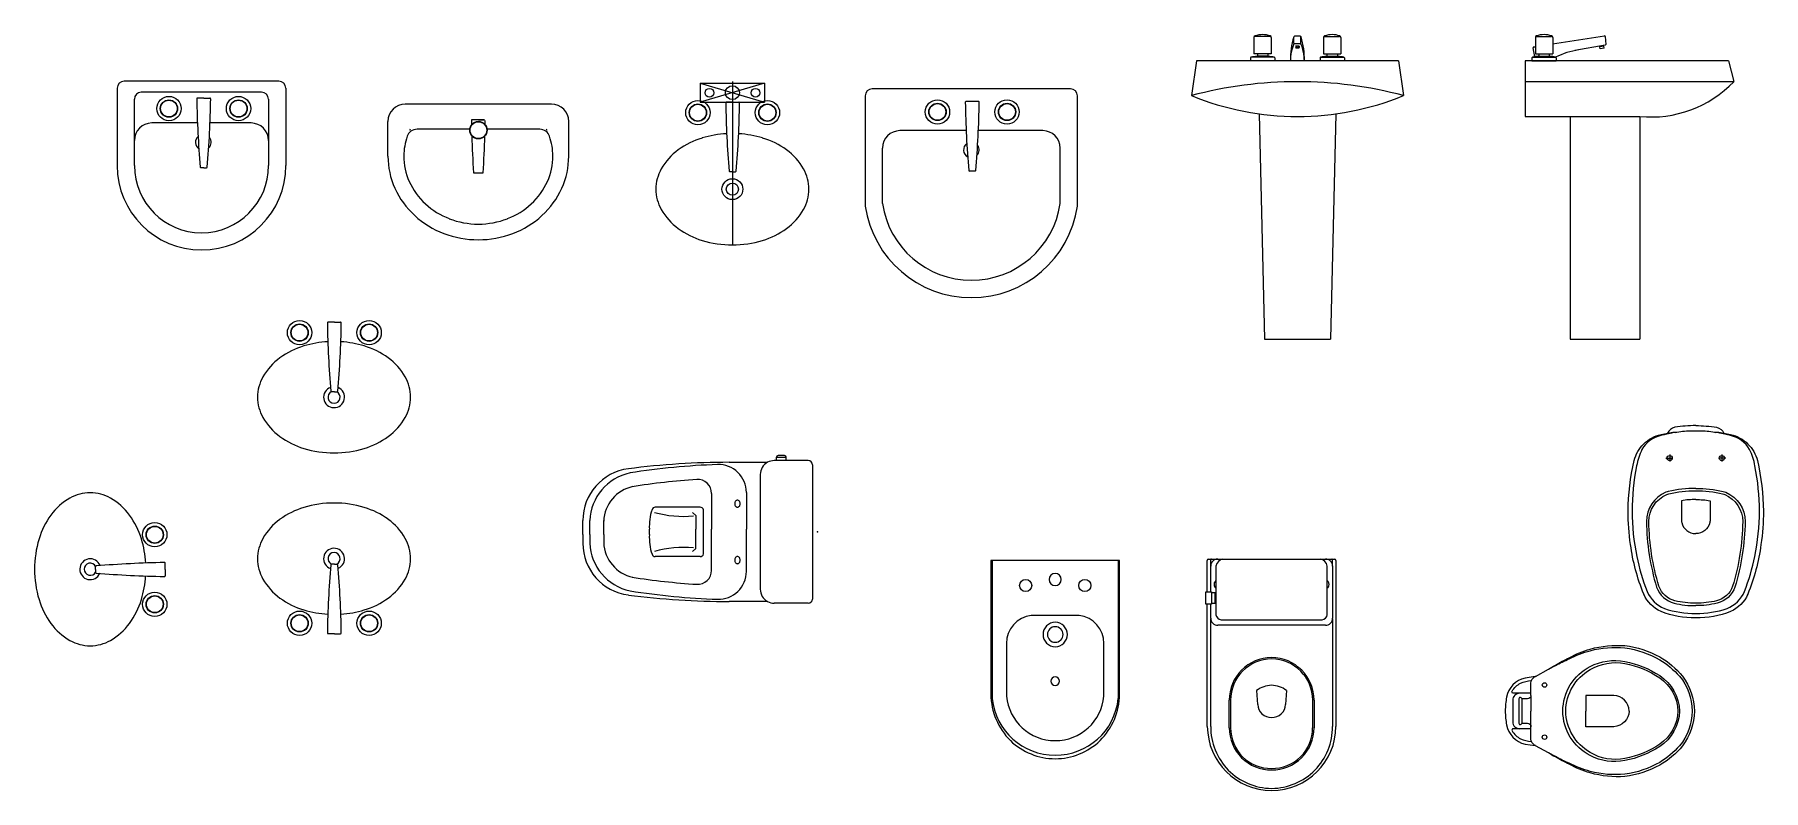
# Model space of a CAD drawing. Extents: x 39.13 to 46.93, y 83.64 to 89.41.
# Drawn here: x 39.128 to 44.099, y 83.638 to 85.811 of the extents above; entities that cross this region are included whole.
import ezdxf

# ---------------------------------------------------------------- set-up
doc = ezdxf.new("R2010")
doc.units = 0
doc.header["$LTSCALE"] = 0.02
doc.header["$MEASUREMENT"] = 0
doc.layers.get('0').update_dxf_attribs({"linetype": 'CONTINUOUS'})

msp = doc.modelspace()

# ---------------------------------------------------------------- linework, layer by layer
for p, q in [((42.6339, 85.8022), (42.6339, 85.7556)), ((42.6812, 85.8056), (42.6376, 85.8056)), ((42.6839, 85.8022), (42.6839, 85.7556)), ((42.7489, 85.7864), (42.7489, 85.8039)), ((42.7669, 85.8059), (42.7503, 85.8059)), ((42.7689, 85.7864), (42.7689, 85.8039)), ((42.8339, 85.8022), (42.8339, 85.7556)), ((42.8366, 85.8056), (42.8802, 85.8056)), ((42.8839, 85.8022), (42.8839, 85.7556)), ((43.443, 85.8023), (43.443, 85.7557)), ((43.4457, 85.8057), (43.4893, 85.8057)), ((43.4927, 85.7839), (43.6416, 85.8075)), ((43.493, 85.8023), (43.493, 85.7557)), ((43.6439, 85.8057), (43.6454, 85.7827)), ((42.6839, 85.7556), (42.6339, 85.7556)), ((42.6439, 85.7556), (42.6439, 85.7503)), ((42.6739, 85.7485), (42.6439, 85.7485)), ((42.6739, 85.7556), (42.6739, 85.7503)), ((42.7669, 85.7844), (42.7509, 85.7844)), ((42.754, 85.7775), (42.7539, 85.7734)), ((42.7637, 85.7775), (42.7639, 85.7734)), ((42.8339, 85.7556), (42.8839, 85.7556)), ((42.8439, 85.7556), (42.8439, 85.7503)), ((42.8439, 85.7485), (42.8739, 85.7485)), ((42.8739, 85.7556), (42.8739, 85.7503)), ((43.442, 85.7473), (43.4368, 85.7729)), ((43.4385, 85.7753), (43.443, 85.776)), ((43.443, 85.7557), (43.493, 85.7557)), ((43.453, 85.7557), (43.453, 85.7505)), ((43.453, 85.7487), (43.483, 85.7487)), ((43.483, 85.7557), (43.483, 85.7505)), ((43.6438, 85.7806), (43.5562, 85.7648)), ((43.6402, 85.7779), (43.6284, 85.7757)), ((43.6295, 85.7698), (43.6284, 85.7757)), ((43.6295, 85.7756), (43.629, 85.7778)), ((43.6413, 85.772), (43.6295, 85.7698)), ((43.6388, 85.7777), (43.6384, 85.7796)), ((43.6413, 85.772), (43.6402, 85.7779)), ((42.4692, 85.7356), (42.4542, 85.6356)), ((43.0492, 85.7356), (42.4692, 85.7356)), ((42.6239, 85.7439), (42.6239, 85.7356)), ((42.693, 85.7456), (42.6247, 85.7456)), ((42.6939, 85.7439), (42.6939, 85.7356)), ((42.8239, 85.7439), (42.8239, 85.7356)), ((42.8247, 85.7456), (42.893, 85.7456)), ((42.8939, 85.7439), (42.8939, 85.7356)), ((43.0492, 85.7356), (43.0642, 85.6356)), ((43.4134, 85.7356), (43.4134, 85.5756)), ((43.9984, 85.7356), (43.4134, 85.7356)), ((43.433, 85.7441), (43.433, 85.7357)), ((43.433, 85.7357), (43.503, 85.7357)), ((43.4338, 85.7457), (43.5021, 85.7457)), ((43.503, 85.7441), (43.503, 85.7357)), ((43.9984, 85.7356), (44.0134, 85.6756)), ((39.3654, 85.6568), (39.3654, 85.4343)), ((39.8304, 85.6768), (39.3854, 85.6768)), ((39.8504, 85.6568), (39.8504, 85.4343)), ((41.0418, 85.6715), (41.2268, 85.6165)), ((41.2268, 85.6715), (41.0418, 85.6165)), ((41.0418, 85.6715), (41.0418, 85.6165)), ((41.0418, 85.6715), (41.2268, 85.6715)), ((41.1343, 85.6765), (41.1343, 85.2065)), ((41.2268, 85.6715), (41.2268, 85.6165)), ((42.1064, 85.6548), (41.5364, 85.6548)), ((43.4134, 85.6756), (44.0134, 85.6756)), ((39.4148, 85.5068), (39.4148, 85.6255)), ((39.7804, 85.6455), (39.4348, 85.6455)), ((39.6143, 85.6283), (39.5963, 85.6283)), ((39.6143, 85.6283), (39.6322, 85.6283)), ((39.8004, 85.6255), (39.8004, 85.4343)), ((40.6139, 85.6112), (40.1939, 85.6112)), ((41.0418, 85.6165), (41.2268, 85.6165)), ((41.1351, 85.6165), (41.1171, 85.6165)), ((41.1351, 85.6165), (41.1531, 85.6165)), ((41.5164, 85.6348), (41.5164, 85.3176)), ((41.842, 85.6186), (41.806, 85.6186)), ((42.1264, 85.3176), (42.1264, 85.6348)), ((39.5962, 85.5568), (39.4648, 85.5568)), ((39.7504, 85.5568), (39.6323, 85.5568)), ((40.1439, 85.4612), (40.1439, 85.5612)), ((40.4218, 85.5662), (40.3859, 85.5662)), ((40.4039, 85.5662), (40.3859, 85.5662)), ((40.4039, 85.5662), (40.4218, 85.5662)), ((40.6639, 85.4612), (40.6639, 85.5612)), ((42.649, 85.5831), (42.6642, 84.9356)), ((42.8694, 85.5831), (42.8542, 84.9356)), ((43.4134, 85.5756), (43.7434, 85.5756)), ((43.5434, 85.5756), (43.5434, 84.9356)), ((43.7434, 85.5756), (43.7434, 84.9356)), ((39.4148, 85.4343), (39.4148, 85.5068)), ((40.379, 85.5389), (40.2275, 85.5389)), ((40.5803, 85.5389), (40.4287, 85.5389)), ((41.8065, 85.5348), (41.6159, 85.5348)), ((42.027, 85.5348), (41.8415, 85.5348)), ((41.5659, 85.325), (41.5659, 85.4848)), ((42.077, 85.325), (42.077, 85.4848)), ((39.6143, 85.4283), (39.6061, 85.4283)), ((39.6143, 85.4283), (39.6224, 85.4283)), ((40.3902, 85.414), (40.4175, 85.414)), ((41.1351, 85.4165), (41.1269, 85.4165)), ((41.1351, 85.4165), (41.1433, 85.4165)), ((41.8322, 85.4186), (41.8159, 85.4186)), ((39.9898, 84.9842), (39.9718, 84.9842)), ((39.9898, 84.9842), (40.0077, 84.9842)), ((42.6642, 84.9356), (42.8542, 84.9356)), ((43.5434, 84.9356), (43.7434, 84.9356)), ((39.9898, 84.7842), (39.9816, 84.7842)), ((39.9898, 84.7842), (39.9979, 84.7842)), ((41.1252, 84.5815), (41.235, 84.5815)), ((41.2607, 84.5865), (41.2544, 84.5865)), ((41.2607, 84.5865), (41.2607, 84.5959)), ((41.2607, 84.5959), (41.289, 84.5959)), ((41.289, 84.5865), (41.2607, 84.5865)), ((41.284, 84.6009), (41.2657, 84.6009)), ((41.289, 84.5865), (41.289, 84.5959)), ((41.3524, 84.5865), (41.289, 84.5865)), ((41.3644, 84.5745), (41.3644, 84.1885)), ((43.8183, 84.5936), (43.8383, 84.5936)), ((43.8293, 84.6041), (43.8293, 84.5841)), ((43.9903, 84.5936), (43.9703, 84.5936)), ((43.9793, 84.6041), (43.9793, 84.5841)), ((41.2144, 84.5465), (41.2144, 84.2165)), ((41.0744, 84.4922), (41.0744, 84.389)), ((41.1744, 84.495), (41.1744, 84.389)), ((40.7044, 84.389), (40.7044, 84.4141)), ((40.7244, 84.389), (40.7244, 84.4141)), ((40.7644, 84.389), (40.7644, 84.4141)), ((41.0416, 84.4523), (40.9127, 84.4523)), ((41.0296, 84.4288), (41.0193, 84.4376)), ((41.0296, 84.4288), (41.0296, 84.389)), ((41.0512, 84.3179), (41.0512, 84.445)), ((40.7044, 84.374), (40.7044, 84.389)), ((40.7044, 84.374), (40.7044, 84.3489)), ((40.7244, 84.374), (40.7244, 84.389)), ((40.7244, 84.374), (40.7244, 84.3489)), ((40.7644, 84.374), (40.7644, 84.389)), ((40.7644, 84.374), (40.7644, 84.3489)), ((40.8957, 84.374), (40.8957, 84.389)), ((41.0296, 84.374), (41.0296, 84.389)), ((41.0296, 84.3342), (41.0296, 84.374)), ((41.0744, 84.374), (41.0744, 84.389)), ((41.0744, 84.2708), (41.0744, 84.374)), ((41.1744, 84.374), (41.1744, 84.389)), ((41.1744, 84.2679), (41.1744, 84.374)), ((41.3644, 84.374), (41.3644, 84.3489)), ((41.0416, 84.3107), (40.9127, 84.3107)), ((41.0296, 84.3342), (41.0193, 84.3254)), ((39.3035, 84.2734), (39.3035, 84.2815)), ((39.3035, 84.2734), (39.3035, 84.2652)), ((39.5035, 84.2734), (39.5035, 84.2913)), ((39.5035, 84.2734), (39.5035, 84.2554)), ((39.9898, 84.2889), (39.9816, 84.2889)), ((39.9898, 84.2889), (39.9979, 84.2889)), ((41.881, 84.2996), (41.881, 83.9025)), ((42.244, 83.9025), (42.244, 84.2996)), ((42.4998, 84.209), (42.4998, 84.2997)), ((42.503, 84.3035), (42.5122, 84.3035)), ((42.5098, 84.2835), (42.5098, 84.301)), ((42.5098, 84.209), (42.5098, 84.2835)), ((42.5122, 84.3035), (42.6848, 84.3035)), ((42.5248, 84.2835), (42.5248, 84.1435)), ((42.6848, 84.3035), (42.8577, 84.3035)), ((42.8448, 84.1435), (42.8448, 84.2835)), ((42.8577, 84.3035), (42.8665, 84.3035)), ((42.8598, 84.2849), (42.8598, 84.301)), ((42.8598, 84.2835), (42.8598, 84.1335)), ((42.8698, 84.2997), (42.8698, 83.8225)), ((42.4958, 84.174), (42.4958, 84.209)), ((42.4958, 84.209), (42.4998, 84.209)), ((42.4998, 84.209), (42.5118, 84.209)), ((42.5118, 84.209), (42.5118, 84.174)), ((42.5248, 84.2395), (42.5228, 84.2395)), ((42.5228, 84.2215), (42.5248, 84.2215)), ((42.8468, 84.2395), (42.8448, 84.2395)), ((42.8448, 84.2215), (42.8468, 84.2215)), ((41.235, 84.1815), (41.1252, 84.1815)), ((41.3524, 84.1765), (41.2544, 84.1765)), ((42.4998, 84.174), (42.4958, 84.174)), ((42.4998, 83.8225), (42.4998, 84.174)), ((42.5118, 84.174), (42.4998, 84.174)), ((42.5098, 84.1335), (42.5098, 84.174)), ((42.5228, 84.2065), (42.5118, 84.2065)), ((42.5118, 84.1765), (42.5228, 84.1765)), ((42.5228, 84.1765), (42.5228, 84.2065)), ((42.0625, 84.1416), (41.9935, 84.1416)), ((42.1315, 84.1416), (42.0625, 84.1416)), ((42.5098, 83.8225), (42.5098, 84.1319)), ((42.6848, 84.1135), (42.5298, 84.1135)), ((42.5398, 84.1285), (42.6848, 84.1285)), ((42.6848, 84.1285), (42.8298, 84.1285)), ((42.8398, 84.1135), (42.6848, 84.1135)), ((42.8598, 84.1319), (42.8598, 83.8225)), ((39.9898, 84.0889), (39.9718, 84.0889)), ((39.9898, 84.0889), (40.0077, 84.0889)), ((41.9225, 84.0606), (41.9225, 83.9096)), ((42.2025, 83.9096), (42.2025, 84.0606)), ((42.6448, 83.8855), (42.6418, 83.9255)), ((42.7278, 83.9255), (42.7248, 83.8855)), ((42.5628, 83.8185), (42.5628, 83.8975)), ((42.5668, 83.8975), (42.5668, 83.8184)), ((42.8028, 83.8184), (42.8028, 83.8975)), ((42.8068, 83.8975), (42.8068, 83.8185))]:
    msp.add_line(p, q)
for points in [[(43.9613, 84.6671, -0.166403), (43.9703, 84.6681), (44.0043, 84.6611, -0.147687), (44.0543, 84.6341, -0.13868), (44.0813, 84.5866, -0.056337), (44.0988, 84.4411, -0.03707), (44.0918, 84.3451, -0.065227), (44.0537, 84.2022, -0.183874), (44.0043, 84.1526, -0.096189), (43.9043, 84.1346, -0.096189), (43.8043, 84.1526, -0.183874), (43.7549, 84.2022, -0.065227), (43.7168, 84.3451, -0.03707), (43.7098, 84.4411, -0.056337), (43.7273, 84.5866, -0.13868), (43.7543, 84.6341, -0.147687), (43.8043, 84.6611), (43.8383, 84.6681, -0.166403), (43.8473, 84.6671)], [(43.9043, 84.6871, 0.038777), (43.8443, 84.6821, 0.252608), (43.8232, 84.665, 0.252608)], [(43.9043, 84.6871, -0.038777), (43.9643, 84.6821, -0.252608), (43.9853, 84.665, -0.252608)], [(43.9044, 84.5066, 0.06168), (43.8253, 84.4976, 0.039055), (43.8183, 84.4953, 0.304226), (43.7623, 84.4111, 0.069584), (43.7916, 84.223, 0.256561), (43.8426, 84.1768, 0.06572), (43.9044, 84.1696, 0.06572)], [(43.9042, 84.5066, -0.06168), (43.9833, 84.4976, -0.039055), (43.9903, 84.4953, -0.304226), (44.0463, 84.4111, -0.069584), (44.0169, 84.223, -0.256561), (43.966, 84.1768, -0.06572), (43.9042, 84.1696, -0.06572)], [(43.9043, 84.4746, 0.0408), (43.8633, 84.4711), (43.8633, 84.413, 0.057291), (43.8638, 84.4085, 0.350796), (43.9043, 84.3766, 0.350796)], [(43.9043, 84.4746, -0.0408), (43.9453, 84.4711), (43.9453, 84.413, -0.057291), (43.9448, 84.4085, -0.350796), (43.9043, 84.3766, -0.350796)], [(43.4304, 83.9116), (43.4304, 83.9471, -0.269143), (43.4405, 83.9645), (43.4433, 83.9661, 0.044891), (43.4438, 83.9663), (43.4805, 83.9866, -0.036783), (43.5005, 83.9986, -0.0196), (43.5405, 84.0196, -0.056836), (43.6005, 84.0446, -0.089116), (43.7005, 84.0546, -0.095425), (43.8005, 84.0221, -0.091656), (43.866, 83.9666, -0.16072), (43.9005, 83.8666, -0.16072), (43.866, 83.7666, -0.091656), (43.8005, 83.7111, -0.095425), (43.7005, 83.6786, -0.089116), (43.6005, 83.6886, -0.056836), (43.5405, 83.7136, -0.0196), (43.5005, 83.7346, -0.036783), (43.4805, 83.7466), (43.4438, 83.767, 0.044891), (43.4433, 83.7672), (43.4405, 83.7688, -0.269143), (43.4304, 83.7861), (43.4304, 83.8216)], [(43.4805, 83.9866), (43.5005, 83.9976, -0.0204), (43.5405, 84.0166, -0.050595), (43.6005, 84.0401, -0.089432), (43.7005, 84.0481, -0.098712), (43.8005, 84.0141, -0.072481), (43.8575, 83.9666, -0.182574), (43.8935, 83.8666, -0.182574), (43.8575, 83.7666, -0.072481), (43.8005, 83.7191, -0.098712), (43.7005, 83.6851, -0.089432), (43.6005, 83.6931, -0.050595), (43.5405, 83.7166, -0.0204), (43.5005, 83.7356), (43.4805, 83.7466)], [(43.4433, 83.9661, -0.047116), (43.4427, 83.9659), (43.4135, 83.9615, 0.305161), (43.3605, 83.9066, 0.049506), (43.3565, 83.8666, 0.049506), (43.3605, 83.8266, 0.305161), (43.4135, 83.7718), (43.4427, 83.7673, -0.047116), (43.4433, 83.7672)], [(43.4305, 83.9176), (43.398, 83.9176), (43.3795, 83.9176, -0.5854), (43.3761, 83.9237, -0.134872), (43.4005, 83.9466, -0.082359), (43.4318, 83.9543)], [(43.398, 83.9176, 0.414214), (43.378, 83.8976), (43.378, 83.8666), (43.378, 83.8356, 0.414214), (43.398, 83.8156)], [(43.4304, 83.9116, -0.414214), (43.4204, 83.9016), (43.4075, 83.9016, -0.226163), (43.402, 83.9042, 0.733322), (43.3955, 83.9016), (43.3955, 83.8666), (43.3955, 83.8316, 0.733322), (43.402, 83.829, -0.226163), (43.4075, 83.8316), (43.4204, 83.8316, -0.414214), (43.4304, 83.8216)], [(43.7125, 83.8666, 0.394755), (43.6685, 83.9116), (43.5885, 83.9116), (43.5885, 83.8666)], [(43.7125, 83.8666, -0.394755), (43.6685, 83.8216), (43.5885, 83.8216), (43.5885, 83.8666)], [(43.4305, 83.8156), (43.398, 83.8156), (43.3795, 83.8156, 0.5854), (43.3761, 83.8095, 0.134872), (43.4005, 83.7866, 0.082359), (43.4318, 83.7789)]]:
    msp.add_lwpolyline(points, format="xyb")
for points in [[(43.9043, 84.1471, 0.082763), (43.9943, 84.1611, 0.191824), (44.0443, 84.2101, 0.041847), (44.0738, 84.3111, 0.101923), (44.0743, 84.5711, 0.077273), (44.059, 84.6185, 0.212411), (44.0045, 84.6584, 0.040827), (43.9921, 84.6615, 0.014904), (43.9738, 84.6656, 0.025143), (43.9698, 84.6662, -0.029767), (43.9474, 84.6695, 0.034354), (43.9043, 84.6711, 0.034354), (43.8612, 84.6695, -0.029767), (43.8388, 84.6662, 0.025143), (43.8348, 84.6656, 0.014904), (43.8165, 84.6615, 0.040827), (43.8041, 84.6584, 0.212411), (43.7496, 84.6185, 0.077273), (43.7343, 84.5711, 0.101923), (43.7348, 84.3111, 0.041847), (43.7643, 84.2101, 0.191824), (43.8143, 84.1611, 0.082763)], [(43.9043, 84.4996, -0.06168), (43.9816, 84.4908, -0.039055), (43.9876, 84.4888, -0.304091), (44.0393, 84.4111, -0.069516), (44.0103, 84.2251, -0.256205), (43.9643, 84.1836, -0.065775), (43.9043, 84.1766, -0.065775), (43.8443, 84.1836, -0.256205), (43.7983, 84.2251, -0.069516), (43.7693, 84.4111, -0.304091), (43.821, 84.4888, -0.039055), (43.8269, 84.4908, -0.06168)], [(41.9335, 83.7816, 0.192948), (42.0625, 83.7296, 0.192948), (42.1915, 83.7816, 0.196246), (42.2475, 83.9146), (42.2475, 84.2996), (42.0625, 84.2996), (41.8775, 84.2996), (41.8775, 83.9146, 0.196246)], [(43.6005, 83.7386, -0.278895), (43.522, 83.8666, -0.278895), (43.6005, 83.9946, -0.167831), (43.7005, 84.0091, -0.098952), (43.8005, 83.9686, -0.247323), (43.8575, 83.8666, -0.247323), (43.8005, 83.7646, -0.098952), (43.7005, 83.7241, -0.167831)], [(43.6005, 83.7476, -0.264523), (43.5305, 83.8666, -0.264523), (43.6005, 83.9856, -0.185303), (43.7005, 84.0031, -0.106842), (43.8005, 83.9616, -0.250606), (43.8525, 83.8666, -0.250606), (43.8005, 83.7716, -0.106842), (43.7005, 83.7301, -0.185303)]]:
    msp.add_lwpolyline(points, format="xyb", close=True)
for points in [[(43.4304, 83.9116), (43.4304, 83.8667)], [(43.404, 83.9016), (43.404, 83.8666), (43.404, 83.8316)], [(43.4304, 83.8216), (43.4304, 83.8666)]]:
    msp.add_lwpolyline(points)
for centre, radius in [((41.0681, 85.6439), 0.0125), ((41.1343, 85.6439), 0.02), ((41.2005, 85.6439), 0.0125), ((39.5143, 85.5983), 0.035), ((39.5143, 85.5983), 0.025), ((39.5143, 85.5983), 0.024), ((39.7143, 85.5983), 0.035), ((39.7143, 85.5983), 0.025), ((39.7143, 85.5983), 0.024), ((41.0351, 85.5865), 0.035), ((41.0351, 85.5865), 0.025), ((41.0351, 85.5865), 0.024), ((41.2351, 85.5865), 0.035), ((41.2351, 85.5865), 0.025), ((41.2351, 85.5865), 0.024), ((41.724, 85.5886), 0.035), ((41.724, 85.5886), 0.025), ((41.724, 85.5886), 0.024), ((41.924, 85.5886), 0.035), ((41.924, 85.5886), 0.025), ((41.924, 85.5886), 0.024), ((40.4039, 85.5362), 0.025), ((40.4039, 85.5362), 0.024), ((41.1343, 85.3665), 0.03), ((41.1343, 85.3665), 0.0175), ((39.8898, 84.9542), 0.035), ((39.8898, 84.9542), 0.025), ((39.8898, 84.9542), 0.024), ((40.0898, 84.9542), 0.035), ((40.0898, 84.9542), 0.025), ((40.0898, 84.9542), 0.024), ((43.8293, 84.5936), 0.0075), ((43.9793, 84.5936), 0.0075), ((39.4735, 84.3734), 0.035), ((39.4735, 84.3734), 0.025), ((39.4735, 84.3734), 0.024), ((39.4735, 84.1734), 0.035), ((41.9775, 84.2276), 0.0175), ((42.1475, 84.2276), 0.0175), ((39.4735, 84.1734), 0.025), ((39.4735, 84.1734), 0.024), ((39.8898, 84.1189), 0.035), ((39.8898, 84.1189), 0.025), ((39.8898, 84.1189), 0.024), ((40.0898, 84.1189), 0.035), ((40.0898, 84.1189), 0.025), ((40.0898, 84.1189), 0.024), ((43.4695, 83.9416), 0.0065), ((43.4695, 83.7916), 0.0065)]:
    msp.add_circle(centre, radius)
for centre, radius, start, end in [((42.6389, 85.8022), 0.005, 110.2457, 180), ((42.6589, 85.748), 0.0628, 69.7543, 110.2457), ((42.6789, 85.8022), 0.005, 0, 69.7543), ((42.9424, 85.7425), 0.2037, 162.2745, 181.9578), ((42.7503, 85.8039), 0.002, 90, 162.2745), ((42.7509, 85.8039), 0.002, 90, 180), ((42.7669, 85.8039), 0.002, 360, 90), ((42.7674, 85.8039), 0.002, 17.7255, 90), ((42.5753, 85.7425), 0.2037, 358.0422, 17.7255), ((42.8389, 85.8022), 0.005, 110.2457, 180), ((42.8589, 85.748), 0.0628, 69.7543, 110.2457), ((42.8789, 85.8022), 0.005, 0, 69.7543), ((43.448, 85.8023), 0.005, 110.2457, 180), ((43.468, 85.7481), 0.0628, 69.7543, 110.2457), ((43.488, 85.8023), 0.005, 0, 69.7543), ((43.6419, 85.8056), 0.002, 3.771, 99.0226), ((42.6589, 85.5765), 0.1726, 95.5863, 101.1509), ((42.6419, 85.7503), 0.002, 275.5863, 0), ((42.6759, 85.7503), 0.002, 180, 264.4137), ((42.6589, 85.5765), 0.1726, 78.8491, 84.4137), ((42.8651, 85.7352), 0.1263, 157.0421, 179.8201), ((42.7509, 85.7864), 0.002, 180, 270), ((42.7541, 85.7772), 0.00025, 112.7446, 180), ((42.7541, 85.7734), 0.00025, 112.7446, 180), ((42.7541, 85.7734), 0.00025, 180, 247.2554), ((42.7564, 85.7719), 0.00608, 99.8511, 112.7446), ((42.7564, 85.768), 0.00608, 99.8511, 112.7446), ((42.7564, 85.7788), 0.00608, 247.2554, 260.1489), ((42.7579, 85.7633), 0.0148, 94.1141, 99.8511), ((42.7579, 85.7594), 0.0148, 94.1141, 99.8511), ((42.7579, 85.7873), 0.0148, 260.1489, 265.8859), ((42.7589, 85.7493), 0.0288, 90, 94.1141), ((42.7589, 85.7455), 0.0288, 90, 94.1141), ((42.7589, 85.8013), 0.0288, 265.8859, 270), ((42.7589, 85.7493), 0.0288, 85.8859, 90), ((42.7589, 85.7455), 0.0288, 85.8859, 90), ((42.7589, 85.8013), 0.0288, 270, 274.1141), ((42.7599, 85.7633), 0.0148, 80.1489, 85.8859), ((42.7599, 85.7594), 0.0148, 80.1489, 85.8859), ((42.7599, 85.7873), 0.0148, 274.1141, 279.8511), ((42.7614, 85.7719), 0.00608, 67.2554, 80.1489), ((42.7614, 85.768), 0.00608, 67.2554, 80.1489), ((42.7614, 85.7788), 0.00608, 279.8511, 292.7446), ((42.7636, 85.7772), 0.00025, 0, 67.2554), ((42.7636, 85.7734), 0.00025, 0, 67.2554), ((42.7636, 85.7734), 0.00025, 292.7446, 0), ((42.7669, 85.7864), 0.002, 270, 360), ((42.6526, 85.7352), 0.1263, 0.1799, 22.9579), ((42.8589, 85.5765), 0.1726, 95.5863, 101.1509), ((42.8419, 85.7503), 0.002, 275.5863, 0), ((42.8759, 85.7503), 0.002, 180, 264.4137), ((42.8589, 85.5765), 0.1726, 78.8491, 84.4137), ((43.468, 85.5767), 0.1726, 95.5863, 101.1509), ((43.4387, 85.7733), 0.002, 97.0226, 191.5418), ((43.451, 85.7505), 0.002, 275.5863, 0), ((43.485, 85.7505), 0.002, 180, 264.4137), ((43.468, 85.5767), 0.1726, 78.8491, 84.4137), ((43.6044, 85.5322), 0.2375, 98.8148, 115.7587), ((43.6434, 85.7826), 0.002, 280.6057, 3.771), ((42.6259, 85.7439), 0.002, 101.1509, 180), ((42.6919, 85.7439), 0.002, 0, 78.8491), ((42.8259, 85.7439), 0.002, 101.1509, 180), ((42.8919, 85.7439), 0.002, 0, 78.8491), ((43.435, 85.7441), 0.002, 101.1509, 180), ((43.501, 85.7441), 0.002, 0, 78.8491), ((39.3854, 85.6568), 0.02, 90, 180), ((39.8304, 85.6568), 0.02, 360, 90), ((41.5364, 85.6348), 0.02, 90, 180), ((42.1064, 85.6348), 0.02, 0, 90), ((42.7592, 84.4927), 1.1828, 75.0569, 104.9431), ((43.7756, 85.9032), 0.3292, 264.3949, 316.2514), ((39.4348, 85.6255), 0.02, 90, 180), ((39.5963, 85.6263), 0.002, 90, 180.8897), ((42.4436, 85.6706), 2.8497, 180.8897, 184.839), ((36.7849, 85.6706), 2.8497, 355.161, 359.1103), ((39.6322, 85.6263), 0.002, 359.1103, 90), ((39.7804, 85.6255), 0.02, 0, 90), ((40.1939, 85.5612), 0.05, 90, 180), ((40.6139, 85.5612), 0.05, 0, 90), ((41.1171, 85.6145), 0.002, 90, 180.8897), ((43.9645, 85.6587), 2.8497, 180.8897, 184.839), ((38.3057, 85.6587), 2.8497, 355.161, 359.1103), ((41.1531, 85.6145), 0.002, 359.1103, 90), ((41.806, 85.6166), 0.002, 90, 180.8897), ((44.6534, 85.6608), 2.8497, 180.8897, 184.839), ((38.9947, 85.6608), 2.8497, 355.161, 359.1103), ((41.842, 85.6166), 0.002, 359.1103, 90), ((42.7592, 86.3808), 0.8052, 247.7416, 292.2584), ((39.4648, 85.5068), 0.05, 90, 180), ((39.7504, 85.5068), 0.05, 0, 90), ((40.3859, 85.5642), 0.002, 90, 180.8897), ((43.2332, 85.6084), 2.8497, 180.8897, 181.1438), ((37.5745, 85.6084), 2.8497, 358.8562, 359.1103), ((39.6129, 85.5013), 0.0225, 131.2234, 235.6181), ((39.6129, 85.5013), 0.0225, 314.2252, 38.9265), ((40.3668, 85.4613), 0.1772, 161.1369, 179.7948), ((40.2275, 85.5089), 0.03, 90, 161.1369), ((40.3851, 85.4529), 0.1973, 154.1718, 155.3928), ((43.2332, 85.6084), 2.8497, 181.7805, 183.912), ((37.5745, 85.6084), 2.8497, 356.088, 358.2195), ((40.5803, 85.5089), 0.03, 18.8631, 90), ((40.4227, 85.4529), 0.1973, 24.6072, 25.8282), ((40.4409, 85.4613), 0.1772, 0.2052, 18.8631), ((41.1134, 85.2945), 0.2289, 106.7647, 126.0274), ((41.1343, 85.225), 0.3015, 93.1234, 106.7647), ((41.1343, 85.225), 0.3015, 73.2353, 86.5742), ((41.1552, 85.2945), 0.2289, 53.9726, 73.2353), ((41.6159, 85.4848), 0.05, 90, 180), ((42.027, 85.4848), 0.05, 0, 90), ((40.3661, 85.4612), 0.2222, 180, 204.402), ((40.3668, 85.4613), 0.1772, 179.7948, 204.1968), ((40.4409, 85.4613), 0.1772, 335.8032, 0.2052), ((40.4416, 85.4612), 0.2222, 335.598, 0), ((41.0813, 85.3386), 0.1744, 126.0274, 150.3366), ((41.1873, 85.3386), 0.1744, 29.6634, 53.9726), ((41.8214, 85.4794), 0.0225, 125.408, 241.9228), ((41.8214, 85.4794), 0.0225, 315.6577, 36.998), ((39.6079, 85.4343), 0.2425, 180, 0), ((39.6079, 85.4343), 0.193, 180, 0), ((39.6061, 85.4303), 0.002, 184.839, 270), ((39.6224, 85.4303), 0.002, 270, 355.161), ((41.0323, 85.3665), 0.118, 150.3366, 180), ((41.1269, 85.4185), 0.002, 184.839, 270), ((41.1433, 85.4185), 0.002, 270, 355.161), ((41.2363, 85.3665), 0.118, 0, 29.6634), ((41.8159, 85.4206), 0.002, 184.839, 270), ((41.8322, 85.4206), 0.002, 270, 355.161), ((40.3844, 85.4695), 0.2423, 204.402, 227.6026), ((40.3851, 85.4696), 0.1973, 204.1968, 227.3974), ((40.4226, 85.4696), 0.1973, 312.6026, 335.8032), ((40.4233, 85.4695), 0.2423, 312.3974, 335.598), ((41.0323, 85.3665), 0.118, 180, 209.6634), ((41.2363, 85.3665), 0.118, 330.3366, 0), ((40.397, 85.4825), 0.2148, 227.3974, 249.0784), ((40.4107, 85.4825), 0.2148, 290.9216, 312.6026), ((41.0813, 85.3944), 0.1744, 209.6634, 233.9726), ((41.1873, 85.3944), 0.1744, 306.0274, 330.3366), ((41.8214, 85.3632), 0.3084, 188.4938, 351.5062), ((41.8214, 85.3632), 0.2584, 188.4938, 351.5062), ((40.3962, 85.4824), 0.2598, 227.6026, 249.2836), ((40.4047, 85.5027), 0.2365, 249.0784, 269.7948), ((40.403, 85.5027), 0.2365, 270.2052, 290.9216), ((40.4115, 85.4824), 0.2598, 290.7164, 312.3974), ((41.1134, 85.4385), 0.2289, 233.9726, 253.2353), ((41.1552, 85.4385), 0.2289, 286.7647, 306.0274), ((40.4039, 85.5027), 0.2815, 249.2836, 270), ((40.4039, 85.5027), 0.2815, 270, 290.7164), ((41.1343, 85.508), 0.3015, 253.2353, 270), ((41.1343, 85.508), 0.3015, 270, 286.7647), ((39.9718, 84.9822), 0.002, 90, 180.8897), ((42.8191, 85.0264), 2.8497, 180.8897, 184.839), ((37.1604, 85.0264), 2.8497, 355.161, 359.1103), ((40.0077, 84.9822), 0.002, 359.1103, 90), ((39.968, 84.6967), 0.2289, 106.7647, 126.0274), ((39.989, 84.6272), 0.3015, 93.3887, 106.7647), ((39.989, 84.6272), 0.3015, 73.2353, 86.3087), ((40.0099, 84.6967), 0.2289, 53.9726, 73.2353), ((39.936, 84.7408), 0.1744, 126.0274, 150.3366), ((40.042, 84.7408), 0.1744, 29.6634, 53.9726), ((39.887, 84.7687), 0.118, 150.3366, 180), ((40.091, 84.7687), 0.118, 0, 29.6634), ((39.887, 84.7687), 0.118, 180, 209.6634), ((39.989, 84.7687), 0.03, 109.9848, 66.8451), ((39.989, 84.7687), 0.0175, 116.7599, 62.2389), ((39.9816, 84.7862), 0.002, 184.839, 270), ((39.9979, 84.7862), 0.002, 270, 355.161), ((40.091, 84.7687), 0.118, 330.3366, 0), ((39.936, 84.7966), 0.1744, 209.6634, 233.9726), ((40.042, 84.7966), 0.1744, 306.0274, 330.3366), ((39.968, 84.8406), 0.2289, 233.9726, 253.2353), ((40.0099, 84.8406), 0.2289, 286.7647, 306.0274), ((39.989, 84.9102), 0.3015, 253.2353, 270), ((39.989, 84.9102), 0.3015, 270, 286.7647), ((40.8544, 84.4141), 0.15, 97.3437, 180), ((41.1252, 82.3128), 2.2687, 90, 97.3437), ((41.1571, 82.5598), 2.0162, 91.8557, 99.0498), ((41.0944, 84.495), 0.08, 0, 91.8557), ((41.2544, 84.5465), 0.04, 118.955, 180), ((41.2544, 84.5465), 0.04, 90, 118.955), ((41.2657, 84.5959), 0.005, 90, 180), ((41.284, 84.5959), 0.005, 0, 90), ((41.3524, 84.5745), 0.012, 0, 90), ((40.8703, 84.4081), 0.146, 101.9873, 177.6502), ((40.8703, 84.4081), 0.106, 101.9873, 177.6502), ((41.1571, 82.5598), 1.9762, 93.6333, 99.0498), ((41.0344, 84.4922), 0.04, 0, 93.6333), ((39.3158, 84.3271), 0.1744, 119.6634, 143.9726), ((39.2879, 84.3762), 0.118, 90, 119.6634), ((39.2879, 84.3762), 0.118, 60.3366, 90), ((39.26, 84.3271), 0.1744, 36.0274, 60.3366), ((39.989, 84.163), 0.3015, 90, 106.7647), ((39.989, 84.163), 0.3015, 73.2353, 90), ((41.1543, 84.4626), 0.0134, 162.4482, 180), ((41.1543, 84.4626), 0.0134, 180, 197.5518), ((41.1516, 84.4635), 0.0106, 142.6346, 162.4482), ((41.1516, 84.4617), 0.0106, 197.5518, 217.3654), ((41.1498, 84.4648), 0.00838, 118.4775, 142.6346), ((41.1487, 84.4668), 0.00607, 90, 118.4775), ((41.1487, 84.4668), 0.00607, 61.5225, 90), ((41.1476, 84.4648), 0.00838, 37.3654, 61.5225), ((41.1459, 84.4635), 0.0106, 17.5518, 37.3654), ((41.1459, 84.4617), 0.0106, 322.6346, 342.4482), ((41.1432, 84.4626), 0.0134, 0, 17.5518), ((41.1432, 84.4626), 0.0134, 342.4482, 0), ((39.3599, 84.2951), 0.2289, 143.9726, 163.2353), ((39.2159, 84.2951), 0.2289, 16.7647, 36.0274), ((39.936, 84.2765), 0.1744, 126.0274, 150.3366), ((39.968, 84.2325), 0.2289, 106.7647, 126.0274), ((40.0099, 84.2325), 0.2289, 53.9726, 73.2353), ((40.042, 84.2765), 0.1744, 29.6634, 53.9726), ((41.0457, 84.3977), 0.1503, 161.4779, 183.3381), ((40.9127, 84.4423), 0.01, 90, 161.4779), ((40.9945, 84.7381), 0.3121, 254.377, 275.1052), ((41.0416, 84.4423), 0.01, 15.8312, 90), ((41.1498, 84.4604), 0.00838, 217.3654, 241.5225), ((41.1487, 84.4584), 0.00607, 241.5225, 270), ((41.1487, 84.4584), 0.00607, 270, 298.4775), ((41.1476, 84.4604), 0.00838, 298.4775, 322.6346), ((39.4294, 84.2742), 0.3015, 163.2353, 180), ((39.1464, 84.2742), 0.3015, 3.3887, 16.7647), ((39.887, 84.3044), 0.118, 150.3366, 180), ((40.091, 84.3044), 0.118, 0, 29.6634), ((41.0457, 84.3652), 0.1503, 176.6619, 198.5221), ((39.989, 84.3044), 0.03, 293.1549, 250.0152), ((39.989, 84.3044), 0.0175, 297.7611, 243.2401), ((40.8544, 84.3489), 0.15, 180, 262.6563), ((40.8703, 84.3549), 0.146, 182.3498, 258.0127), ((40.8703, 84.3549), 0.106, 182.3498, 258.0127), ((40.9127, 84.3207), 0.01, 198.5221, 270), ((40.9945, 84.0248), 0.3121, 84.8948, 105.623), ((41.0416, 84.3207), 0.01, 270, 344.1688), ((41.1516, 84.3012), 0.0106, 142.6346, 162.4482), ((41.1498, 84.3026), 0.00838, 118.4775, 142.6346), ((41.1487, 84.3046), 0.00607, 90, 118.4775), ((41.1487, 84.3046), 0.00607, 61.5225, 90), ((41.1476, 84.3026), 0.00838, 37.3654, 61.5225), ((41.1459, 84.3012), 0.0106, 17.5518, 37.3654), ((39.4294, 84.2742), 0.3015, 180, 196.7647), ((39.2879, 84.2742), 0.03, 19.9848, 336.8451), ((39.2879, 84.2742), 0.0175, 26.7599, 332.2389), ((39.3055, 84.2815), 0.002, 94.839, 180), ((39.3055, 84.2652), 0.002, 180, 265.161), ((39.5457, 81.444), 2.8497, 90.8897, 94.839), ((39.5457, 87.1027), 2.8497, 265.161, 269.1103), ((39.5015, 84.2913), 0.002, 0, 90.8897), ((39.887, 84.3044), 0.118, 180, 209.6634), ((42.8191, 84.0467), 2.8497, 175.161, 179.1103), ((39.9816, 84.2869), 0.002, 90, 175.161), ((39.9979, 84.2869), 0.002, 4.839, 90), ((37.1604, 84.0467), 2.8497, 0.8897, 4.839), ((40.091, 84.3044), 0.118, 330.3366, 0), ((41.0344, 84.2708), 0.04, 266.3667, 0), ((41.0944, 84.2679), 0.08, 268.1443, 0), ((41.1543, 84.3004), 0.0134, 162.4482, 180), ((41.1543, 84.3004), 0.0134, 180, 197.5518), ((41.1516, 84.2995), 0.0106, 197.5518, 217.3654), ((41.1498, 84.2982), 0.00838, 217.3654, 241.5225), ((41.1487, 84.2962), 0.00607, 241.5225, 270), ((41.1487, 84.2962), 0.00607, 270, 298.4775), ((41.1476, 84.2982), 0.00838, 298.4775, 322.6346), ((41.1459, 84.2995), 0.0106, 322.6346, 342.4482), ((41.1432, 84.3004), 0.0134, 0, 17.5518), ((41.1432, 84.3004), 0.0134, 342.4482, 0), ((42.0625, 84.2446), 0.0175, 90, 270), ((42.0625, 84.2446), 0.0175, 270, 90), ((42.504, 84.2993), 0.00422, 102.6383, 175.5361), ((42.529, 84.2842), 0.0193, 87.8375, 182.1625), ((42.512, 84.3012), 0.00227, 95.3592, 184.0076), ((42.5486, 84.2796), 0.0241, 99.0808, 170.9192), ((42.821, 84.2796), 0.0241, 9.0808, 80.9192), ((42.8405, 84.2842), 0.0193, 357.8375, 92.1625), ((42.8575, 84.3012), 0.00227, 355.9924, 84.6408), ((42.8656, 84.2993), 0.00422, 4.4639, 77.3617), ((39.1464, 84.2742), 0.3015, 343.2353, 356.3087), ((39.5015, 84.2554), 0.002, 269.1103, 0), ((39.936, 84.3324), 0.1744, 209.6634, 233.9726), ((40.042, 84.3324), 0.1744, 306.0274, 330.3366), ((41.1571, 86.2031), 2.0162, 260.9502, 268.1443), ((41.1571, 86.2031), 1.9762, 260.9502, 266.3667), ((41.2544, 84.2165), 0.04, 180, 241.045), ((42.5339, 84.2305), 0.0147, 144.3711, 215.8049), ((42.5226, 84.2388), 0.000666, 78.0584, 160.2228), ((42.5227, 84.2222), 0.000721, 205.405, 276.9049), ((42.8469, 84.2388), 0.000666, 19.7772, 101.9416), ((42.8468, 84.2222), 0.000721, 263.0951, 334.595), ((42.8356, 84.2305), 0.0147, 324.1951, 35.6289), ((39.3599, 84.2532), 0.2289, 196.7647, 216.0274), ((39.2159, 84.2532), 0.2289, 323.9726, 343.2353), ((39.968, 84.3764), 0.2289, 233.9726, 253.2353), ((39.989, 84.4459), 0.3015, 253.2353, 266.6113), ((39.989, 84.4459), 0.3015, 273.6913, 286.7647), ((40.0099, 84.3764), 0.2289, 286.7647, 306.0274), ((41.1252, 86.4502), 2.2687, 262.6563, 270), ((41.2544, 84.2165), 0.04, 241.045, 270), ((41.3524, 84.1885), 0.012, 270, 0), ((43.7918, 84.2174), 0.04, 202.3746, 206.0532), ((44.0167, 84.2174), 0.04, 333.9468, 337.6254), ((39.3158, 84.2212), 0.1744, 216.0274, 240.3366), ((39.26, 84.2212), 0.1744, 299.6634, 323.9726), ((42.0033, 84.0614), 0.0808, 96.9844, 180.5436), ((42.0625, 84.0866), 0.035, 90, 270), ((42.0625, 84.0866), 0.0225, 90, 270), ((42.0625, 84.0866), 0.035, 270, 90), ((42.0625, 84.0866), 0.0225, 270, 90), ((42.1216, 84.0614), 0.0808, 359.4564, 83.0156), ((42.529, 84.1327), 0.0192, 177.632, 272.368), ((42.5423, 84.146), 0.0177, 188.1301, 261.8699), ((42.8273, 84.146), 0.0177, 278.1301, 351.8699), ((42.8406, 84.1327), 0.0192, 267.632, 2.368), ((39.2879, 84.1722), 0.118, 240.3366, 270), ((39.2879, 84.1722), 0.118, 270, 299.6634), ((39.9718, 84.0909), 0.002, 179.1103, 270), ((40.0077, 84.0909), 0.002, 270, 0.8897), ((42.6858, 83.8975), 0.123, 90.4639, 180.0038), ((42.6858, 83.8975), 0.119, 90.4795, 180.0038), ((42.6838, 83.8975), 0.123, 359.9962, 89.5361), ((42.6838, 83.8975), 0.119, 359.9962, 89.5205), ((42.0625, 83.9526), 0.0125, 90, 270), ((42.0625, 83.9526), 0.0125, 270, 90), ((42.0623, 83.9219), 0.1403, 185.0471, 270.0805), ((42.0627, 83.9219), 0.1403, 269.9195, 354.9529), ((42.685, 83.8706), 0.0699, 90.2086, 128.2527), ((42.6845, 83.8706), 0.0699, 51.7473, 89.7914), ((42.0623, 83.9219), 0.1823, 186.1345, 270.0619), ((42.0627, 83.9219), 0.1823, 269.9381, 353.8655), ((42.6824, 83.886), 0.0376, 180.834, 273.6284), ((42.6871, 83.886), 0.0376, 266.3716, 359.166), ((42.6848, 83.8235), 0.185, 180.311, 269.9996), ((42.6857, 83.8204), 0.176, 179.3348, 269.6914), ((42.6834, 83.8181), 0.1206, 179.8128, 270.6587), ((42.6834, 83.8181), 0.1166, 179.8097, 270.6813), ((42.6838, 83.8204), 0.176, 270.3086, 0.6652), ((42.6848, 83.8235), 0.185, 270.0004, 359.689), ((42.6861, 83.8181), 0.1206, 269.3413, 0.1872), ((42.6861, 83.8181), 0.1166, 269.3187, 0.1903)]:
    msp.add_arc(centre, radius, start, end)
msp.add_point((41.3794, 84.3815))

doc.saveas('drawing.dxf')
